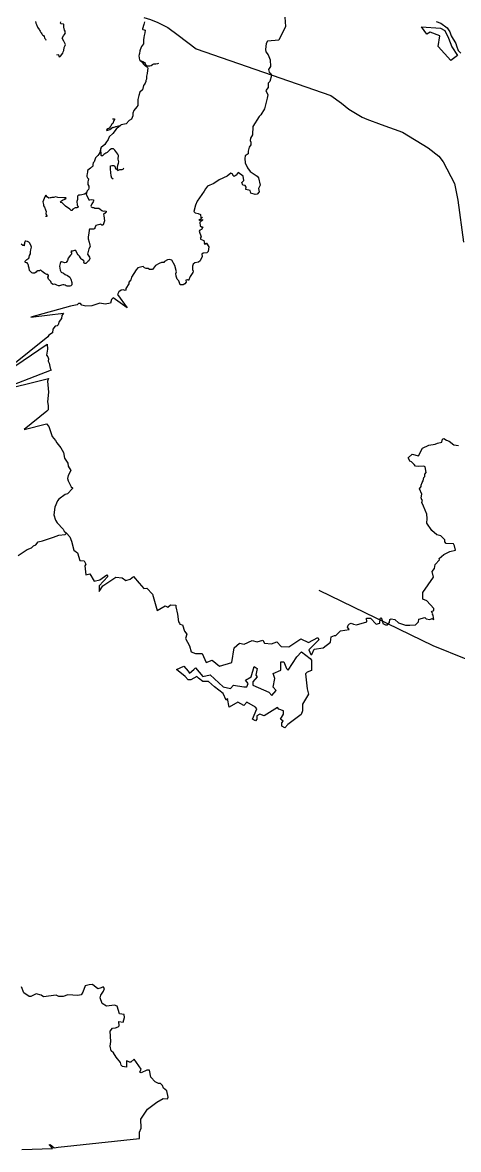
# Model space of a CAD drawing. Header units: millimetres. Extents: x 170 to 95391, y -643 to 69125.
# Drawn here: x 67141 to 74260, y -643 to 17793 of the extents above; entities that cross this region are included whole.
import ezdxf

# ---------------------------------------------------------------- set-up
doc = ezdxf.new("R2010")
doc.units = ezdxf.units.MM
for name, color, linetype in [('railways', 4, 'Continuous'), ('roads_1', 1, 'Continuous'), ('roads_2', 2, 'Continuous'), ('roads_3', 3, 'Continuous'), ('water', 7, 'Continuous')]:
    doc.layers.add(name, color=color, linetype=linetype)

msp = doc.modelspace()

# ---------------------------------------------------------------- linework, layer by layer
at = {"layer": 'railways'}
msp.add_lwpolyline([(71979.04, 8504.81), (73840.39, 7599.77), (74921.51, 7166.97), (76660.98, 6492.68), (77853.63, 6026.7), (78532.29, 5768.7), (81625.21, 4497.18), (82682.13, 4007.76), (83562.32, 3609.54), (85590.28, 2693.01)], dxfattribs=at)
at = {"layer": 'roads_1'}
for points in [[(69121.13, 17876.68), (69228.38, 17843.99), (69350.69, 17794.01), (69514.86, 17711.03), (69683.28, 17585.01), (69978.33, 17361.92)], [(69978.33, 17361.92), (72176.09, 16600.62)], [(72176.09, 16600.62), (72348.69, 16474.6), (72467.5, 16375.55), (72689.07, 16243.09), (72762.98, 16209.88), (72997.2, 16126.51), (73346.44, 15997.41)], [(73346.44, 15997.41), (73764.97, 15744.97), (73941.23, 15608.71), (74010.68, 15514.06), (74193.92, 15160.58), (74249.55, 14887.75), (74344.35, 14198.74)]]:
    msp.add_lwpolyline(points, dxfattribs=at)
at = {"layer": 'roads_2'}
for points in [[(73897.34, 17807.91), (73973.04, 17782.31), (74073.82, 17704.7), (74116.99, 17642.43), (74139.3, 17577.16), (74217.77, 17450.76), (74228.9, 17411.52), (74258.25, 17335.26), (74298.09, 17290.85)], [(73439.88, 10671.89), (73503.35, 10729.96), (73610.26, 10704.86), (73674.26, 10830.87), (73777.71, 10877.12), (73878.27, 10896.8), (73916.63, 10912.63), (73986.33, 10929.06), (73999.75, 10979.33), (74019.34, 10990.23), (74067.61, 10958.89), (74107.8, 10943.99), (74185.36, 10882.71), (74259.87, 10872.82)], [(70357.56, 7264.44), (70556.3, 7326.37), (70597.33, 7564.36), (70685.27, 7638.21), (70761.54, 7623.58), (70890.14, 7683.81), (70972.93, 7661.42), (71062.87, 7688.81), (71089.6, 7637.49), (71204.55, 7627.68), (71295.09, 7662.97), (71364.79, 7587.77), (71489.83, 7582.22), (71685.15, 7711.77), (71813.26, 7650.58), (71961.56, 7734.98), (71980.41, 7692.85), (71817.15, 7533.24), (71848.33, 7453.54), (71865.73, 7453.87), (71901.93, 7540.54), (72050.75, 7561.64), (72167.96, 7655.99), (72182.75, 7741.17), (72236.45, 7763.04), (72257.38, 7762.77), (72335.68, 7841.86), (72476.72, 7861.88), (72445.55, 7903.01), (72456.49, 7933.5), (72478.91, 7954.36), (72507.48, 7965.72), (72543.74, 7953.48), (72593.03, 7941.72), (72761.48, 7991.28), (72756.07, 8048.29), (72823.48, 8048.74), (72915.6, 7951.91), (72976.71, 7968.39), (72981.32, 8040.84), (72992.4, 8053.16), (73007.31, 8034.85), (73027.48, 7959.57), (73071.04, 7939.78), (73103.45, 7938.8), (73135.7, 7975.51), (73140.3, 8028.77), (73158.63, 8040.01), (73222.25, 8027.21), (73279.46, 7972), (73396.55, 7936.84), (73465.76, 7935.83), (73559.52, 7938.44), (73609.12, 7991.15), (73612.86, 8035.12), (73710.23, 8061.43), (73733.98, 8038.65), (73792.44, 8026.1), (73831.18, 8042.76), (73859.39, 8027.77), (73849.46, 8092.81), (73839.05, 8104.7), (73841.8, 8119.57), (73821.15, 8156.95), (73860.21, 8172.24), (73858.95, 8205.63), (73744.55, 8334.85), (73679.88, 8359.07), (73678.08, 8469.71), (73852.19, 8721), (73832.6, 8812.55), (73866.92, 8860.57), (73881.72, 8924.66), (73951.96, 9001.29), (73943.11, 9023.54), (74021.72, 9088.97), (74118.7, 9138.28), (74210.56, 9159.7), (74198.41, 9234.82), (74177.26, 9262.33), (74061.2, 9272.44), (74036.81, 9299.64), (74039.02, 9331.1), (73974.07, 9396.76), (73909.87, 9411.42), (73822.95, 9482.79), (73745.32, 9600.67), (73747.97, 9680.41), (73742.9, 9751.08), (73689.31, 9880.1), (73664.31, 9940.45), (73672.01, 9980.19), (73662.54, 9985.81), (73649.16, 10018.1), (73664.36, 10075.71), (73622.77, 10164.81), (73653.91, 10202.63), (73652.08, 10225.5), (73666.96, 10265.71), (73685.01, 10294.79), (73695.56, 10348.2), (73712.44, 10365.9), (73711.8, 10383.35), (73712.89, 10404.99), (73731.66, 10433.21), (73714.74, 10522.94), (73695.81, 10537.62), (73612.95, 10531.69), (73558.03, 10534.56), (73535.44, 10564.25), (73492.55, 10606.35), (73464.15, 10614.78), (73466.11, 10622.27), (73439.88, 10671.89)], [(67067.3, 9074.44), (67213.1, 9169.91), (67284.91, 9198.14), (67320.56, 9232.01), (67356.47, 9246), (67394.04, 9296.28), (67466.89, 9316.5), (67646.69, 9372.15), (67731.12, 9408.43), (67837.46, 9418.79), (67860.81, 9440.08)], [(67860.81, 9440.08), (67913.43, 9379.51), (67941.96, 9308), (67977.11, 9159), (68037.17, 9117.39), (68075.81, 8992.51), (68145.48, 8988.72), (68176.47, 8932.11), (68156.95, 8907.29), (68176.27, 8759.92), (68236.61, 8773.6), (68308.44, 8653.36), (68401.24, 8673.99), (68519.04, 8756.68), (68532.72, 8731.03), (68394.03, 8578.29), (68394.19, 8484.99), (68450.09, 8576.88), (68665.9, 8722.13), (68768.21, 8708.74), (68825.65, 8664.58), (68896.31, 8687.79), (68953.97, 8728.05), (69046.56, 8618.97), (69122.05, 8535.67), (69170.24, 8542.08), (69264.62, 8440.39), (69341.71, 8173), (69467.38, 8252.88), (69513.89, 8230.19), (69556.93, 8264.89), (69646.2, 8260.71), (69643.34, 8233.84), (69669.17, 8111.73), (69685.66, 7987.32), (69705.95, 7968.31), (69708.17, 7948.82), (69754.71, 7937.46), (69784.78, 7836.43), (69822.37, 7789.59), (69800.48, 7717.97), (69868.85, 7597.64), (69894.11, 7496.65), (69964.96, 7471.8), (70075.7, 7468.4), (70141.85, 7324.05), (70237.64, 7361.89), (70357.56, 7264.44)]]:
    msp.add_lwpolyline(points, dxfattribs=at)
at = {"layer": 'roads_3'}
for points in [[(71422.49, 17883.34), (71437.85, 17728.09), (71326.13, 17502.69), (71141.83, 17487.21), (71118.58, 17451.89), (71108.37, 17351.1), (71116.76, 17312.26), (71151.02, 17266.61), (71184.08, 17183.29), (71189.18, 17075.75), (71158.15, 17023.86), (71170.36, 16980.56), (71195.18, 16960.46), (71206.48, 16926.03), (71178.05, 16827.57), (71153.91, 16802.23), (71150.6, 16732.43), (71115.72, 16678.35), (71146.01, 16611.66), (71137.99, 16555.19), (71089.89, 16379.28), (71032.69, 16285.43), (71002.78, 16257.91), (70901.98, 16094.51), (70897.29, 15958.23), (70864.33, 15903.02), (70860.25, 15865.36), (70869.65, 15833.17), (70870.34, 15789.94), (70840.38, 15754.66), (70826.52, 15686.04), (70827.21, 15643.92), (70779.05, 15614.29), (70772.05, 15568.9), (70777.36, 15496.83), (70814.3, 15417.91), (70858.04, 15353.36), (70973.69, 15278.4), (70992.73, 15255), (71022.69, 15134.02), (70996.44, 15077.66), (71004.73, 15022.2), (70972.82, 14983.61), (70940.18, 14981.59), (70871.22, 15003.08), (70858.99, 15043.05), (70789.05, 15061.21), (70790.25, 15100), (70776.99, 15127.78), (70737.68, 15132.46), (70722.6, 15176.89), (70755.42, 15208.82), (70746.27, 15279.81), (70662.18, 15337.96), (70631.22, 15296.04), (70594.62, 15275.21), (70572.68, 15296.4), (70572.79, 15313.02), (70543.14, 15328.72), (70481.41, 15279.24), (70350.54, 15221.32), (70263.79, 15159.8), (70162.76, 15116.1), (70128.91, 15074.2), (70109.47, 15034.42), (69990.4, 14870.04), (69963.11, 14803.72), (69938.48, 14700.8), (69959.44, 14677.4), (70009.29, 14668.22), (70046.6, 14650.25), (70051.07, 14598.14), (70080.88, 14607.92), (70047.1, 14577.11), (70017.26, 14562.89), (70029.75, 14565.02), (70033.53, 14556.13), (70066.27, 14572.55), (70082.53, 14564.69), (70033.33, 14522.89), (70042.57, 14466.31), (70060.69, 14448.46), (70074.15, 14452.81), (70087.53, 14442.75), (70063.33, 14409.66), (70034.47, 14398.76), (70024.74, 14378.87), (70057.76, 14287.79), (70044.17, 14263.49), (70048.04, 14267.9), (70048.88, 14249.05), (70098.64, 14225.47), (70110.82, 14178.84), (70113.73, 14183.26), (70114.59, 14166.63), (70139.57, 14172.01), (70136.76, 14183.11), (70143.48, 14183.07), (70181.49, 14122.99), (70170.47, 14048.81), (70150.19, 14027.88), (70088.7, 14018.29), (70069.41, 14001.78), (70072.05, 13964.09), (70043.77, 13893.34), (70011.96, 13870.26), (69954.32, 13861.76), (69927.29, 13837.55), (69913.67, 13807.71), (69915.24, 13752.29), (69924.68, 13726.74), (69920.69, 13702.38), (69876.14, 13639.49), (69850.79, 13575.37), (69832.6, 13583.24), (69805.68, 13575.66), (69810.3, 13547.92), (69789.01, 13519.24), (69765.86, 13501.65), (69716.92, 13501.96), (69691.43, 13569.73), (69667.6, 13596.47), (69647.74, 13643.15), (69643.22, 13687.5), (69653.95, 13714.04), (69627.73, 13817.27), (69581.24, 13902.9), (69541.02, 13916.45), (69508.37, 13913.33), (69458.28, 13884.83), (69446.64, 13866.07), (69409.21, 13865.2), (69372.66, 13853.24), (69313.88, 13815.93), (69264.55, 13755.29), (69216.54, 13751.16), (69189.79, 13770.17), (69161.94, 13768.13), (69133.21, 13778.29), (69109.36, 13800.6), (69021.89, 13778.99), (68993.86, 13749.25), (68922.07, 13628.91), (68911.23, 13583.54), (68878.34, 13543.85), (68874.34, 13518.39), (68826.84, 13444.44), (68828.58, 13415.61), (68817.98, 13410.14), (68785.42, 13421.43), (68752.76, 13416.1), (68715.15, 13388.63), (68689.91, 13343.35), (68851.26, 13123.01), (68618.54, 13289.51), (68590.52, 13260.87), (68576.69, 13200), (68487.36, 13188.39), (68401.07, 13203.35), (68272.16, 13157.63), (68175.21, 13154.93), (68110.03, 13168.65), (68084.29, 13196.52), (68055.49, 13195.6), (68034.25, 13175.79), (67921.8, 13152.13), (67274.85, 12974.42), (67806.85, 13039.83), (67782.59, 12997.88), (67774.62, 12953.6), (67736.85, 12901.76), (67720.18, 12846.45), (67705.68, 12831.03), (67673.01, 12825.7), (67637.19, 12778.28), (67630.08, 12718.48), (67572.24, 12680.06), (67554.79, 12653.58), (66633.64, 11913.9), (67542.47, 12529.54), (67547.71, 12449.71), (67531.7, 12348.96), (67553.61, 12324.44), (67563.97, 12293.34), (67557.94, 12252.37), (67575.97, 12220.11), (67589.85, 12140.23), (67608.83, 12106.86), (66701.46, 11757.39), (67564.76, 11971.94), (67548.16, 11927.72), (67562.34, 11746.98), (67548.84, 11589.7), (67560.91, 11527.55), (67557.59, 11458.86), (67536.31, 11434.62), (67166.1, 11133.03), (67532.11, 11230.73), (67567.34, 11186.17), (67623.86, 11020.67), (67680.08, 10956.03), (67701.9, 10915.99), (67763.78, 10835.8), (67811.27, 10756.81), (67825.09, 10665.84), (67877.35, 10583.49), (67886.66, 10537.99), (67928.43, 10464.58), (67883.72, 10380.64), (67875.75, 10335.25), (67884.15, 10297.52), (67933.43, 10198.57), (67955.41, 10182.91), (67955.33, 10169.61), (67872.21, 10084.81), (67836.59, 10069.53), (67734.35, 9997.04), (67710.16, 9968.39), (67665.31, 9862.28), (67650.12, 9740.48), (67678.34, 9650.52), (67703.02, 9606.03), (67804.14, 9505.64), (67821.19, 9470.06), (67860.81, 9440.08)], [(67354.32, 17807.8), (67355.7, 17782.19), (67367.91, 17759.07), (67373.86, 17745.25), (67376.49, 17732.89), (67382.41, 17714.47), (67411.13, 17677.87), (67417.62, 17666.61), (67430.51, 17652.13), (67440.66, 17630.57), (67446.27, 17622.33), (67455.45, 17608.45), (67461.43, 17598.72), (67465.65, 17594.04), (67482.92, 17579.12), (67494.8, 17566.71), (67500.32, 17544.65), (67504.36, 17533.36), (67516.11, 17519.46), (67521.66, 17502.52)], [(67699.23, 17265.28), (67717.27, 17270.28), (67728.93, 17262.07), (67734.03, 17234.84), (67749.96, 17231.14), (67758.78, 17241.85), (67800.29, 17293.3), (67803.5, 17311.72), (67812.93, 17337.77), (67820.42, 17382.8), (67835.06, 17418.03), (67839.14, 17431.37), (67815.31, 17486.84), (67792.53, 17526.36), (67789.51, 17536.62), (67808.79, 17573.37), (67823.88, 17597.85), (67839.5, 17625.4), (67839.06, 17637.19), (67834, 17650.54), (67823.83, 17670.58), (67814.35, 17715.7), (67812.46, 17742.85), (67812.07, 17760.78), (67806.45, 17766.46), (67772.52, 17773.32), (67761.77, 17780.57), (67764.5, 17805.64)], [(69133.5, 17806.05), (69122.41, 17761.57), (69100.86, 17692.32), (69100.32, 17686.93), (69101.06, 17682.58), (69107.47, 17677.68), (69126.21, 17671.66), (69145.73, 17665.4), (69136.47, 17627.05), (69128.6, 17582.21), (69119.9, 17549.24), (69115.01, 17509.06), (69116.5, 17481.74), (69117.48, 17471.74), (69113.7, 17445.65), (69083.04, 17399.75), (69071.18, 17374.15), (69064.05, 17346.03), (69057.12, 17328.22), (69048.24, 17288.77), (69042.58, 17267.88), (69041.93, 17246.64), (69044.03, 17213.84), (69052.07, 17182.82), (69064.02, 17172.71), (69081.74, 17154.46), (69101.43, 17134.87), (69123.89, 17104.26), (69136.8, 17091.31), (69147.43, 17084.65), (69163.08, 17074.82), (69178.92, 17058.07), (69188.11, 17045.72), (69188.02, 17032.4), (69183.32, 17021.17), (69178.99, 17008.31), (69176.74, 16956.68), (69169.4, 16935.73), (69163.07, 16912.98), (69162.89, 16884.05), (69162.26, 16867.15), (69151.69, 16842.3), (69152.51, 16829.57), (69141.9, 16801.39), (69131.37, 16783.87)], [(69064.02, 17172.71), (69077.14, 17166.03), (69114.91, 17150.14), (69134.9, 17137.22), (69145.63, 17123.84), (69151.18, 17107.41), (69166.24, 17087.6), (69180.88, 17082.9), (69206.35, 17081.97), (69220.27, 17085.46), (69241.15, 17089.94), (69262.88, 17108.5), (69286.99, 17115.44), (69315.94, 17116.35), (69352.02, 17123.8), (69366.99, 17130.88)], [(69131.37, 16783.87), (69113.86, 16763.05), (69098.08, 16694.47), (69058.7, 16653.75), (69037.66, 16597.59), (69023.86, 16532.13), (69021.39, 16469.66), (69022.21, 16435.85), (69005.58, 16411.38), (68957.96, 16352.21), (68941.13, 16312.42), (68941.98, 16269.35), (68921.04, 16212.12), (68882.79, 16187.77), (68834.08, 16137.89), (68751.59, 16117.94), (68737.69, 16106.78), (68700.89, 16077.29), (68674.01, 16059.02), (68652.18, 16025.36), (68615.84, 15978.47), (68556.79, 15920.45), (68538, 15879.6), (68499.44, 15823.56)], [(68608.12, 16219.24), (68631.8, 16219.09), (68640.93, 16214.99), (68640.98, 16205.71), (68631.61, 16189.38), (68626.37, 16175.07), (68614.83, 16141.34), (68596.11, 16128.2), (68592.99, 16124.13), (68583.67, 16098.52), (68569.18, 16086.32), (68552.57, 16063.9), (68532.83, 16053.83), (68509.04, 16035.54), (68516.21, 16029.36), (68565.71, 16043.38), (68614.44, 16080.91), (68627.68, 16074.73), (68665.88, 16091.9), (68709.29, 16103.87), (68737.69, 16106.78)], [(68499.44, 15823.56), (68482.81, 15798.06), (68426.9, 15749.25), (68411.43, 15728.8), (68407.09, 15694.01), (68403.72, 15666.42), (68387.05, 15636.82), (68371.47, 15615.41), (68348.71, 15597.12), (68332.14, 15581.85), (68322.76, 15549.08), (68309.06, 15515.41), (68295.56, 15498.09), (68290.22, 15468.41), (68289.05, 15445.89), (68276.71, 15432.59), (68267.29, 15424.52), (68247.63, 15408.25), (68202.19, 15370.59), (68198.84, 15347.09), (68193.54, 15322.55), (68190.24, 15289.79), (68192.29, 15272.31), (68202.47, 15254.83), (68219.74, 15235.3), (68210.32, 15210.77), (68206.14, 15185.14), (68205.85, 15141.09), (68221.14, 15116.41), (68220.92, 15083.63), (68215.52, 15060.15), (68196.85, 15037.73), (68182.24, 15008.12), (68154.31, 14986.79), (68109.02, 14973.7), (68079.14, 14968.78), (68052.36, 14967.93), (68039.91, 14953.66), (68036.46, 14897.34), (68028.02, 14865.64), (68029.72, 14811.32), (68039.83, 14796.97), (68051.08, 14784.6), (68040.79, 14769.25), (68024.25, 14760.13), (67999.55, 14761.32), (67963.25, 14738.04), (67945.71, 14715.57), (67932.24, 14717.75), (67913.96, 14741.39), (67840.12, 14786.94), (67805.37, 14825.08), (67789.01, 14843.62), (67768.35, 14849.95), (67760.31, 14863.27), (67791.25, 14887.71), (67828.53, 14904.83), (67852.19, 14917.02), (67845.15, 14926.24), (67813.24, 14927.47), (67716.47, 14930.14), (67680.5, 14940.62), (67651.6, 14929.54), (67618.65, 14928.74), (67604.2, 14923.7), (67589.79, 14923.79), (67572.26, 14919.82), (67547.65, 14935.34), (67518.02, 14969.34), (67505.47, 14940.73), (67470.97, 14859), (67483.02, 14813.85), (67481.88, 14795.41), (67501.27, 14770.7), (67516.44, 14727.57), (67523.48, 14700.89), (67520.09, 14671.25), (67536.31, 14632.21), (67538.38, 14617.81), (67516.68, 14622.1)], [(68691.4, 15398.18), (68691.46, 15423.83), (68695.92, 15461.66), (68706.31, 15491.35), (68711.69, 15512.79), (68706.7, 15536.38), (68704.77, 15557.9), (68708.23, 15615.24), (68699.1, 15636.81), (68645.99, 15703.74), (68626.57, 15724.35), (68614.21, 15724.43), (68590.54, 15724.59), (68566.76, 15710.4), (68539.84, 15684.96), (68520.06, 15668.75), (68502.49, 15656.57), (68465.38, 15633.19), (68443.64, 15614.89), (68431.26, 15610.87), (68422.04, 15617.08), (68422.27, 15653.96), (68420.42, 15701.14), (68426.9, 15749.25)], [(68620.3, 15228.58), (68599.83, 15247.14), (68586.69, 15285.14), (68578.11, 15392.75), (68578.23, 15410.17), (68578.49, 15451.15), (68600.13, 15455.11), (68628.85, 15454.97), (68647.4, 15441.48), (68660.57, 15407.6), (68674.91, 15396.23), (68691.4, 15398.18), (68687.07, 15380.84), (68698.34, 15372.58), (68728.31, 15390.83), (68747.97, 15389.62), (68769.49, 15389.53), (68785.06, 15394.51), (68796.52, 15415.95)], [(68182.24, 15008.12), (68180.09, 14978.36), (68208.6, 14929.01), (68221.75, 14892.05), (68238.24, 14892.96), (68269.04, 14895.89), (68298.86, 14890.58), (68298.74, 14872.14), (68292.48, 14858.86), (68272.82, 14829.23), (68258.14, 14787.32), (68263.23, 14777.03), (68281.69, 14766.68), (68304.33, 14765.5), (68322.83, 14758.21), (68360.91, 14757.96), (68387.69, 14757.79), (68409.08, 14739.27), (68436.76, 14719.63), (68459.44, 14708.16), (68486.22, 14711.06), (68506.8, 14708.89), (68505.57, 14692.55), (68493.22, 14678.23), (68465.17, 14654.9), (68466.14, 14629.23), (68479.93, 14548.26), (68459.04, 14485.85), (68446.52, 14476.76), (68434.19, 14478.89), (68419.61, 14496.21), (68417.81, 14495.39), (68419.61, 14496.21), (68404.49, 14489.27), (68380.69, 14485.37), (68336.43, 14472.29), (68320.65, 14435.57), (68320.66, 14422.19), (68302.07, 14413.09), (68236.17, 14412.49), (68228.87, 14398.2), (68225.34, 14346.02), (68209.61, 14284.59), (68209.43, 14256.93), (68226.56, 14198.43), (68241.59, 14152.27), (68243.62, 14130.69), (68223.69, 14090.92), (68215.3, 14066.39), (68202.63, 14001.87), (68234.26, 13956.58), (68240.3, 13934.01), (68223.48, 13897.28), (68209.09, 13885.03), (68190.35, 13869.83), (68171.7, 13851.51), (68158.42, 13852.57), (68148.16, 13857.76), (68140.01, 13871.13), (68146.29, 13886.45), (68135.06, 13901.9), (68110.33, 13915.43), (68097.14, 13928.78), (68085.91, 13944.23), (68072.68, 13968.89), (68051.1, 13991.63), (68034.79, 14016.33), (68013.5, 14053.29), (68012.56, 14065.59), (67987.72, 14063.75), (67958.82, 14051.65), (67932.05, 14051.82), (67929.01, 14042.57), (67938.15, 14025.09), (67938.03, 14005.63), (67925.47, 13989.36), (67886.1, 13936.3), (67874.52, 13897.44), (67852.6, 13867.91), (67832.08, 13862.87), (67798.06, 13872.37), (67777.51, 13878.65), (67768.24, 13878.71), (67753.75, 13851.09), (67744.1, 13807.14), (67752.95, 13744.59), (67771.34, 13706.51), (67809.34, 13690.89), (67836, 13673.3), (67874.89, 13653.63), (67914.89, 13627.76), (67931.24, 13592.77), (67947.4, 13542.46), (67944.96, 13501.54), (67926.32, 13485.27), (67911.99, 13481.21), (67883.14, 13478.32), (67866.66, 13479.46), (67855.37, 13483.63), (67837.93, 13495.01), (67815.23, 13502.38), (67797.73, 13503.52), (67778.11, 13494.43), (67742.1, 13484.36), (67726.56, 13486.56), (67697.79, 13495.97), (67667, 13511.54), (67640.32, 13509.62), (67611.48, 13523.17), (67601.39, 13556.02), (67589.11, 13567.37), (67561.59, 13594.14), (67557.56, 13609.53), (67555.62, 13626.97), (67564.97, 13641.25), (67566.11, 13656.61), (67555.89, 13668.97), (67539.32, 13670.16), (67504.53, 13688.77), (67462.53, 13720.81), (67445.02, 13737.37), (67434.75, 13740.51), (67416.13, 13728.34), (67386.29, 13732.63), (67371.83, 13724.52), (67363.5, 13710.24), (67336.73, 13694.99), (67309.82, 13690.1), (67293.39, 13696.34), (67283.2, 13711.78), (67266.91, 13725.15), (67252.58, 13738.57), (67246.52, 13772.48), (67235.54, 13809.38), (67235.63, 13823.72), (67228.56, 13844.25), (67215.19, 13863.87), (67189.59, 13868.08), (67179.37, 13880.44), (67182.43, 13891.74), (67210.5, 13917.12), (67241.52, 13937.41), (67248.87, 13954.77), (67254.73, 13984.44), (67268.29, 14011.51), (67271.09, 14044.28), (67273.34, 14075.51), (67283.9, 14115.91), (67283.01, 14135.89), (67259.08, 14181.83), (67240.69, 14199.18), (67222.76, 14213.13), (67194.99, 14217.92), (67184.67, 14214.4), (67174.2, 14187.84), (67172.06, 14174.53), (67158.55, 14155.67), (67154.79, 14148.87)], [(67118.46, 14170.45), (67142.56, 14152.18), (67154.79, 14148.87), (67174.92, 14143.45)], [(69510.15, 184.44), (69518.98, 214.3), (69495.61, 317.52), (69444.96, 362.17), (69424.09, 405.52), (69394.5, 435.63), (69361.85, 439.16), (69306.28, 466.1), (69233.72, 540.81), (69213.31, 655.09), (69171.01, 653.14), (69079.46, 611.61), (69057.41, 619.51), (69078.88, 670.35), (68964.6, 832.87), (68911.46, 787.77), (68886.47, 786.82), (68846.26, 809.24), (68838.54, 803.75), (68835.98, 704.03), (68771.67, 715.52), (68750.65, 734.49), (68740.38, 781.1), (68667.91, 868.01), (68626.07, 938.09), (68589.77, 970.46), (68573.92, 1047.03), (68581.13, 1123.45), (68571.65, 1294.18), (68607.52, 1343.82), (68659.41, 1344.6), (68704.68, 1360.94), (68716.31, 1377.49), (68712.92, 1448.43), (68781.09, 1441.35), (68806.55, 1515.44), (68798.2, 1563.15), (68724.29, 1574.7), (68684.73, 1699.07), (68641.61, 1717.08), (68509.88, 1702.41), (68438.09, 1744.98), (68409.86, 1838.25), (68420.72, 1883.62), (68462.44, 1946.52), (68477.14, 1991.86), (68458.1, 2019.69), (68426.26, 1998.84), (68368.54, 1987.02), (68280.58, 2054.08), (68227.72, 2052.2), (68164.19, 2032.66), (68126.05, 1929.84), (68097.92, 1887.9), (68044.99, 1874.94), (67877.89, 1887.1), (67803.74, 1860.98), (67731.66, 1858.12), (67688.59, 1883.89), (67480.88, 1855.31), (67441.65, 1881.06), (67364.95, 1905.94), (67273.36, 1858.88), (67250.32, 1861.24), (67161.35, 1920.56), (67124.5, 2016.11)], [(67130.26, -642.59), (67629.14, -625.88), (67573.77, -569), (67589.19, -561.34), (67658.04, -614.98), (67723.44, -607.65), (69050.57, -460.98), (69048.31, -362.33), (69076.61, -294.91), (69074.67, -145.28), (69179.5, 19.18), (69335.9, 133.45), (69439.08, 191.53), (69510.15, 184.44)]]:
    msp.add_lwpolyline(points, dxfattribs=at)
at = {"layer": 'water'}
for points in [[(74247.08, 17251.73), (74134.48, 17170.58), (73930.27, 17402.37), (73957.44, 17573.28), (73797.09, 17633.73), (73744.59, 17604.29), (73659.34, 17723.8), (73969.41, 17699.65), (74040.2, 17662.04), (74099.27, 17538.97), (74154.48, 17393.6), (74247.08, 17251.73)], [(71622.27, 7418.07), (71694.8, 7500.75), (71838.16, 7389.05), (71862, 7361.2), (71860.99, 7194.97), (71788.8, 7167.71), (71764.62, 7140.15), (71787.11, 6890.66), (71810.61, 6807.4), (71713.56, 6641.75), (71712.89, 6530.93), (71688.54, 6475.67), (71471.44, 6310.76), (71423.09, 6255.65), (71375.24, 6283.65), (71375.58, 6339.06), (71399.76, 6366.61), (71351.91, 6394.61), (71400.43, 6477.43), (71400.77, 6532.84), (71328.92, 6560.99), (71305.08, 6588.84), (71088.15, 6451.65), (71016.29, 6479.79), (70968.11, 6452.39), (70967.76, 6396.98), (70943.58, 6369.42), (70895.74, 6397.42), (70968.79, 6563.2), (70944.95, 6591.06), (70801.42, 6675.06), (70753.06, 6619.95), (70657.36, 6675.95), (70512.8, 6593.73), (70489.65, 6732.41), (70465.47, 6704.85), (70418.14, 6815.97), (70274.79, 6927.69), (70179.27, 7011.4), (70083.24, 7012), (70011.57, 7067.86), (69987.73, 7095.72), (69891.36, 7040.91), (69843.34, 7041.21), (69795.67, 7096.92), (69652.33, 7208.65), (69772.71, 7263.3), (69844.21, 7179.73), (69868.04, 7151.88), (69940.41, 7206.84), (69964.59, 7234.39), (70083.76, 7095.11), (70203.97, 7122.07), (70418.83, 6926.79), (70538.7, 6898.34), (70587.06, 6953.45), (70754.94, 6924.7), (70802.96, 6924.41), (70827.31, 6979.67), (70803.47, 7007.52), (70779.64, 7035.37), (70876.01, 7090.19), (70925.05, 7256.12), (70972.89, 7228.12), (70948.2, 7117.45), (70972.04, 7089.6), (70899.5, 7006.93), (70899.16, 6951.52), (71162.56, 6839.07), (71210.24, 6783.36), (71282.77, 6866.04), (71235.1, 6921.74), (71259.96, 7060.12), (71236.46, 7143.38), (71356.84, 7198.05), (71357.18, 7253.46), (71357.69, 7336.58), (71405.7, 7336.28), (71453.04, 7225.17), (71476.87, 7197.32), (71622.27, 7418.07)]]:
    msp.add_lwpolyline(points, close=True, dxfattribs=at)

doc.saveas('drawing.dxf')
